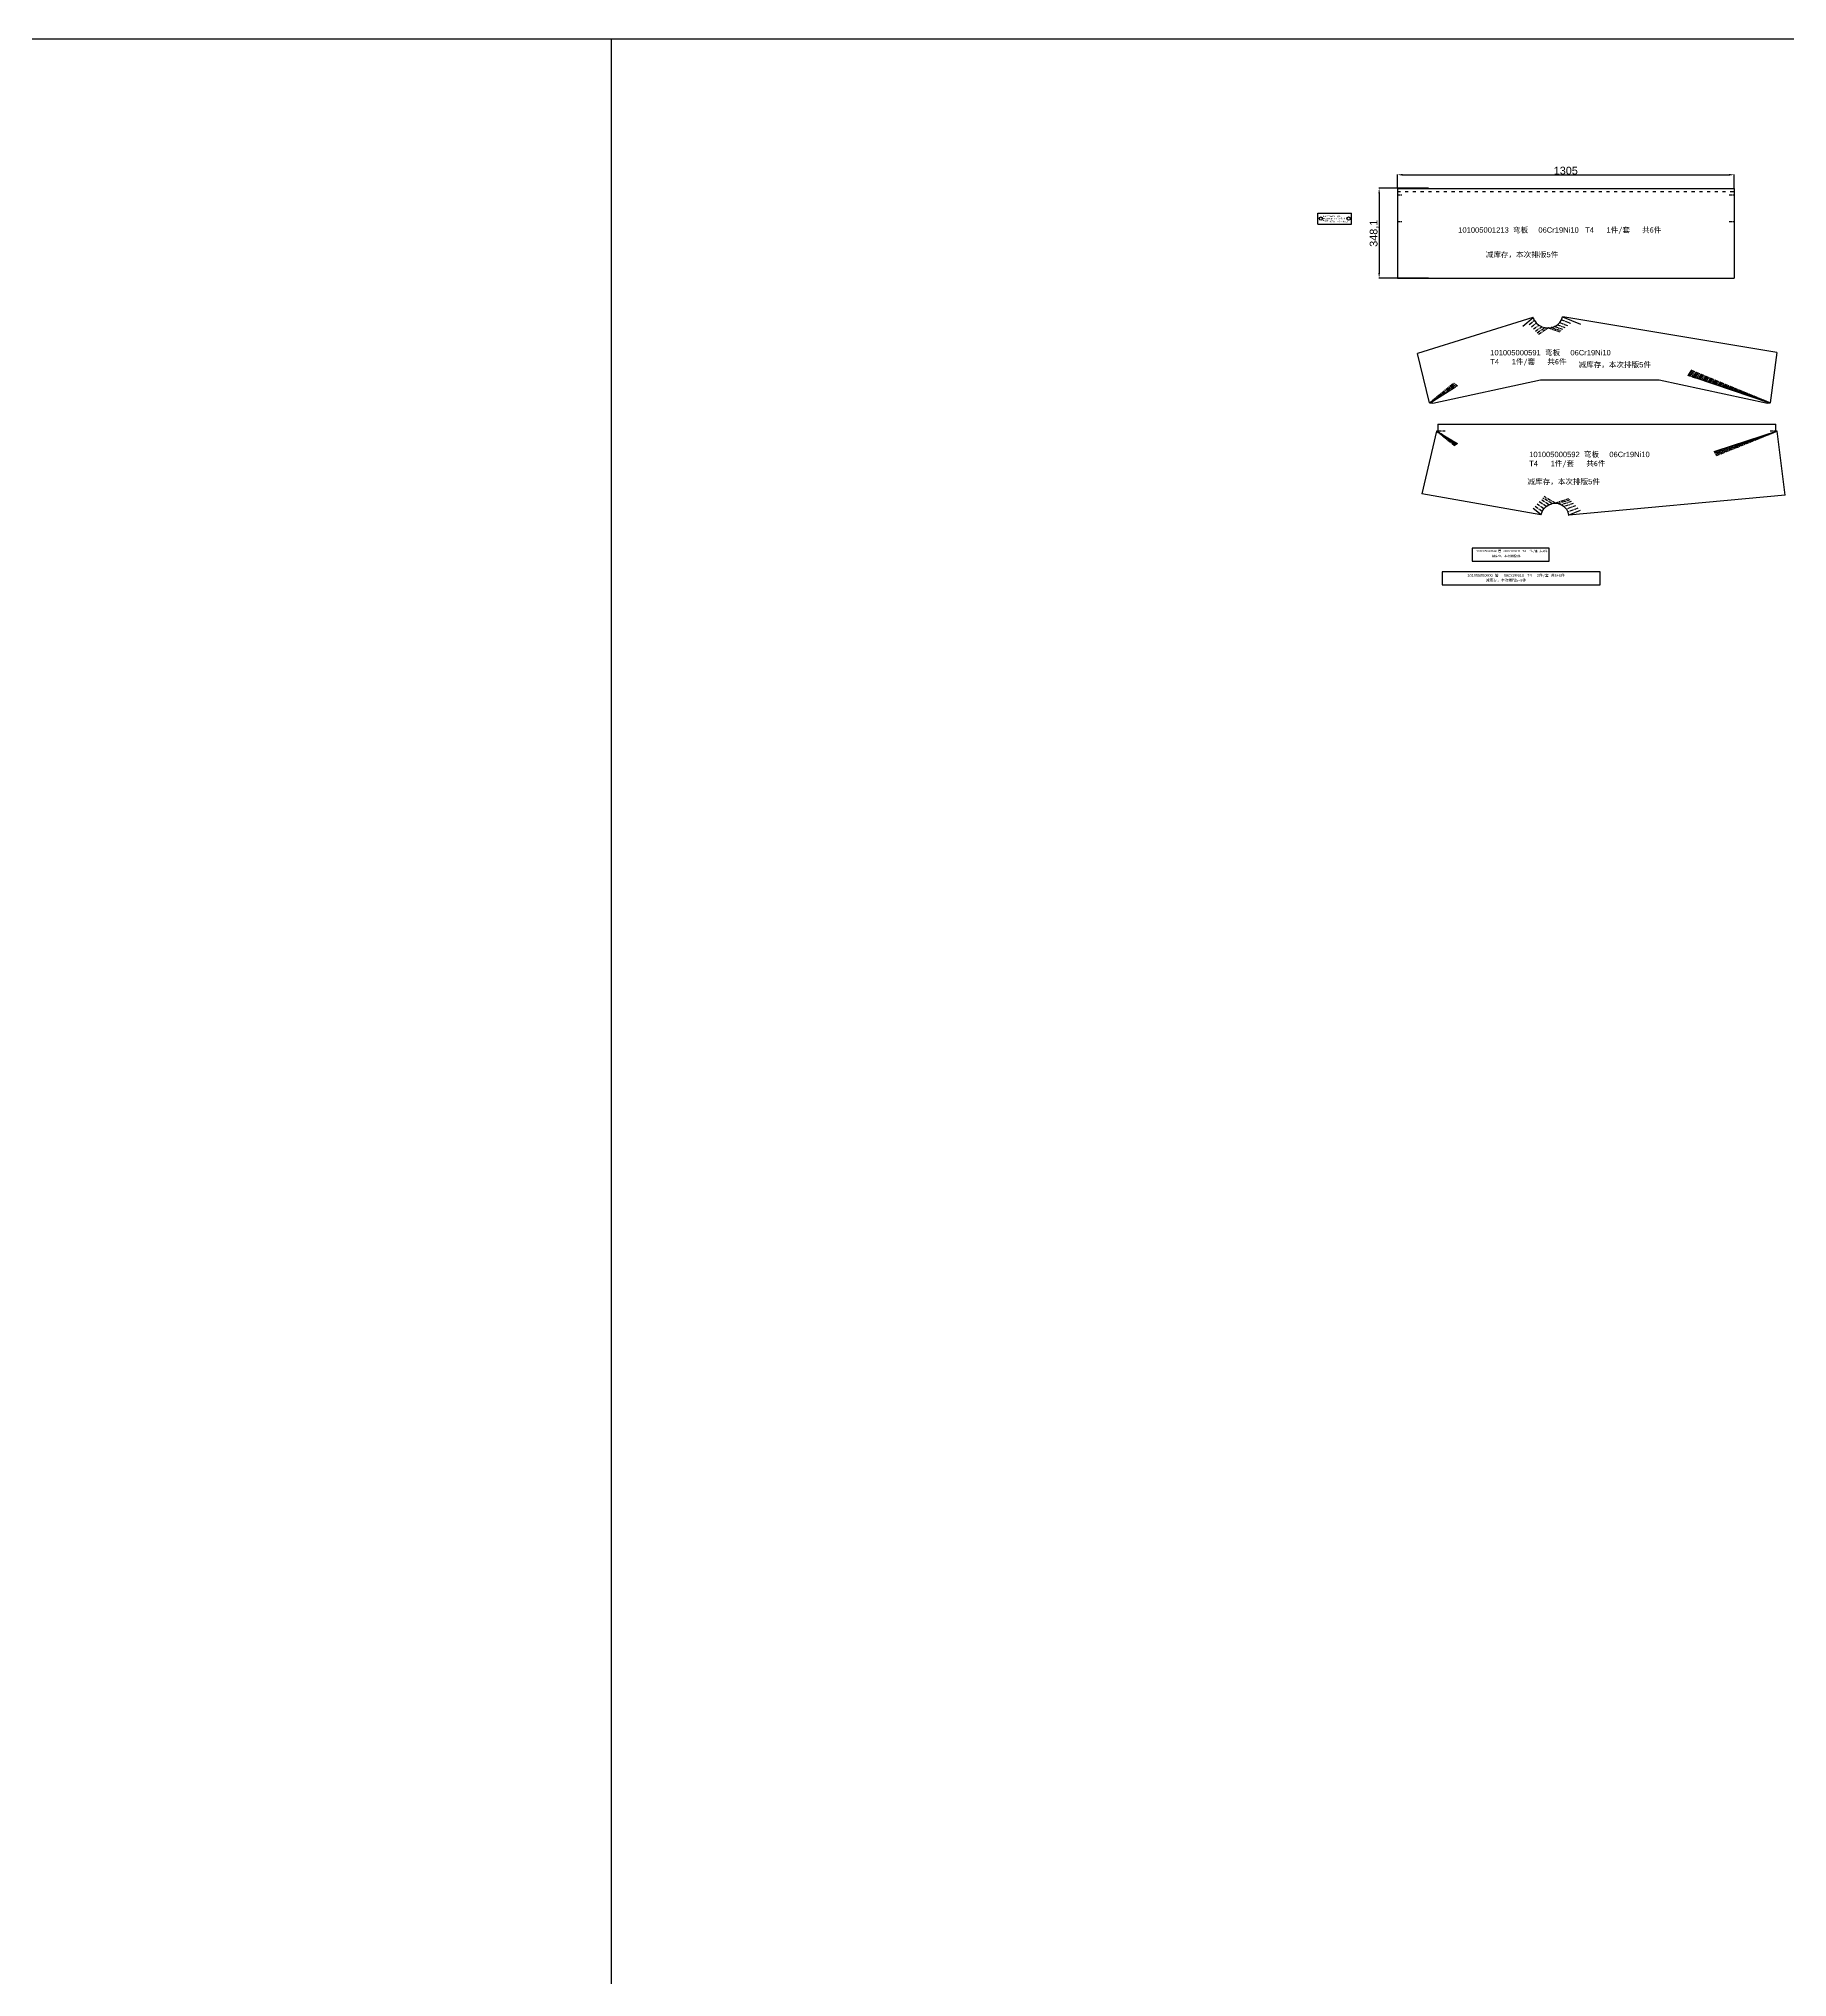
# Model space of a CAD drawing. Extents: x -57734 to 163356, y 2186 to 37537.
# Drawn here: x 24097 to 30871, y 17726 to 25236 of the extents above; entities that cross this region are included whole.
import ezdxf

# ---------------------------------------------------------------- set-up
doc = ezdxf.new("R2010")
doc.units = 0
doc.linetypes.add('ACAD_ISO03W100', pattern=[30, 12, -18])
doc.linetypes.add('CENTERX2', pattern=[20.32, 12.7, -2.54, 2.54, -2.54])
doc.layers.get('0').update_dxf_attribs({"linetype": 'CONTINUOUS'})
doc.layers.get('DEFPOINTS').update_dxf_attribs({"linetype": 'CONTINUOUS'})
doc.styles.get("Standard").update_dxf_attribs({"font": 'arial.ttf'})
doc.dimstyles.new('0000', dxfattribs={"dimtxt": 30, "dimasz": 20, "dimexe": 1.25, "dimexo": 0.625, "dimtad": 1, "dimtxsty": 'STANDARD', "dimcen": 2.5, "dimazin": 3, "dimtfac": 1, "dimtmove": 0, "dimatfit": 3})

# ---------------------------------------------------------------- blocks, each defined once
blk = doc.blocks.new('101005000564___弯板')
at = {"color": 7, "linetype": 'CONTINUOUS'}
for p, q in [((18804.2, 2037.1), (18935.6, 2037.1)), ((18804.2, 1995.1), (18804.2, 2037.1)), ((18935.6, 1995.1), (18935.6, 2037.1)), ((18804.2, 1995.1), (18935.6, 1995.1))]:
    blk.add_line(p, q, dxfattribs=at)
for centre in [(18816.2, 2016.1), (18923.6, 2016.1)]:
    blk.add_circle(centre, 6.25, dxfattribs=at)
at = {"color": 3, "insert": (18822.9, 2027.3), "char_height": 5.25, "width": 98.766, "attachment_point": 1}
blk.add_mtext('101005000564   {\\fSimSun|b0|i0|c134|p2;弯板} {\\fSimSun|b0|i0|c134|p2;  }06Cr19Ni10   T4    14{\\fSimSun|b0|i0|c134|p2;件/套   共84件}', dxfattribs=at)
at = {"color": 2, "insert": (18850, 2007.3), "char_height": 5.25, "width": 80.706, "attachment_point": 1}
blk.add_mtext('{\\fSimSun|b0|i0|c134|p2;减库存，本次排版}70{\\fSimSun|b0|i0|c134|p2;件}', dxfattribs=at)
blk = doc.blocks.new('101005001213__弯板')
at = {"color": 7, "linetype": 'CONTINUOUS'}
for p, q in [((24878.2, -790.5), (26183.2, -790.5)), ((24878.2, -790.5), (24878.2, -1138.6)), ((26183.2, -790.5), (26183.2, -1138.6)), ((24878.2, -1138.6), (26183.2, -1138.6))]:
    blk.add_line(p, q, dxfattribs=at)
at = {"color": 6, "linetype": 'ACAD_ISO03W100'}
blk.add_line((24878.2, -802.9), (26183.2, -802.9), dxfattribs=at)
at = {"color": 6, "linetype": 'CENTERX2'}
for p, q in [((24878.2, -815.5), (24898.2, -815.5)), ((26163.2, -815.5), (26183.2, -815.5)), ((24878.2, -919.2), (24898.2, -919.2)), ((26163.2, -919.2), (26183.2, -919.2))]:
    blk.add_line(p, q, dxfattribs=at)
at = {"color": 3, "insert": (25114, -941.3), "char_height": 21, "width": 815.84, "attachment_point": 1}
blk.add_mtext('101005001213  {\\fSimSun|b0|i0|c134|p2;弯板} {\\fSimSun|b0|i0|c134|p2;  }06Cr19Ni10   T4      1{\\fSimSun|b0|i0|c134|p2;件/套   共6件}', dxfattribs=at)
at = {"color": 2, "insert": (25220.5, -1036.5), "char_height": 21, "width": 298.362, "attachment_point": 1}
blk.add_mtext('减库存，本次排版5件', dxfattribs=at)
blk = doc.blocks.new('101005000591__弯板')
at = {"color": 7, "linetype": 'CONTINUOUS'}
for p, q in [((23503.2, -521.3), (23055.2, -660.8)), ((23503.6, -521.2), (23503.2, -521.3)), ((23503.6, -521.2), (23508.5, -532.3)), ((23613.6, -529.7), (23617, -518.1)), ((23618.5, -518.3), (23617, -518.1)), ((24448.6, -656.8), (23618.5, -518.3)), ((23508.9, -532.9), (23508.5, -532.3)), ((23508.9, -532.9), (23516.1, -542.5)), ((23516.6, -543), (23516.1, -542.5)), ((23516.6, -543), (23525.7, -550.7)), ((23526.4, -551.2), (23525.7, -550.7)), ((23526.4, -551.2), (23536.9, -556.6)), ((23537.9, -557.2), (23536.9, -556.6)), ((23537.9, -557.2), (23548.8, -560.1)), ((23550.6, -560.7), (23548.8, -560.1)), ((23550.6, -560.7), (23561.6, -561.5)), ((23563.9, -561.3), (23561.6, -561.5)), ((23563.9, -561.3), (23573.4, -560.5)), ((23576.2, -559.6), (23573.4, -560.5)), ((23576.2, -559.6), (23586.6, -556.5)), ((23587.6, -555.9), (23586.6, -556.5)), ((23587.6, -555.9), (23597.8, -549.9)), ((23598.2, -549.4), (23597.8, -549.9)), ((23598.2, -549.4), (23606.8, -540.9)), ((23607.1, -540.5), (23606.8, -540.9)), ((23607.1, -540.5), (23613.4, -530.1)), ((23613.6, -529.7), (23613.4, -530.1)), ((23102.4, -851.8), (23055.2, -660.8)), ((24448.6, -656.8), (24422.7, -851.6)), ((23115.4, -853.1), (23532.4, -763.1)), ((23532.4, -763.1), (23992.4, -763.1)), ((23992.4, -763.1), (24412.4, -853.1)), ((23104.9, -852.5), (23102.4, -851.8)), ((23104.9, -852.5), (23105.5, -853.1)), ((23115.4, -853.1), (23105.5, -853.1)), ((24420.5, -853.1), (24412.4, -853.1)), ((24420.5, -853.1), (24422.7, -851.6))]:
    blk.add_line(p, q, dxfattribs=at)
at = {"color": 1}
for p, q in [((23463.5, -554.2), (23503.4, -521.3)), ((23617.8, -518.2), (23687, -546.9)), ((23104.3, -852.3), (23188.7, -798.8)), ((24421.3, -852.6), (24131.5, -754.4))]:
    blk.add_line(p, q, dxfattribs=at)
at = {"color": 6, "linetype": 'CENTERX2'}
for p, q in [((23488.5, -548.5), (23508.7, -532.6)), ((23496.9, -557.3), (23516.3, -542.8)), ((23505.2, -565.8), (23526.1, -551)), ((23512.8, -573.6), (23537.4, -556.9)), ((23519.3, -580.3), (23549.7, -560.4)), ((23524.5, -585.7), (23562.7, -561.4)), ((23562, -561.5), (23605.8, -576.3)), ((23574.8, -560.1), (23610.8, -572.5)), ((23587.1, -556.2), (23617.9, -567.1)), ((23598, -549.6), (23626.8, -560.2)), ((23607, -540.7), (23637.2, -552.3)), ((23613.5, -529.9), (23648.4, -543.7)), ((24101.4, -744.2), (24131.5, -754.4)), ((24102.7, -742.2), (24421.7, -852.3)), ((24104.4, -739.5), (24422.1, -852)), ((24106.6, -736.1), (24422.3, -851.9)), ((24109.1, -732.2), (24422.4, -851.8)), ((24111.7, -728.1), (24422.6, -851.7)), ((24114.3, -724), (24422.5, -851.7)), ((23102.6, -851.8), (23196.5, -774.3)), ((23102.6, -851.8), (23199.1, -776)), ((23102.8, -851.9), (23201.9, -777.8)), ((23103.1, -852), (23204.7, -779.7)), ((23103.4, -852.1), (23207.3, -781.4)), ((23103.8, -852.2), (23209.7, -782.9)), ((23188.7, -798.8), (23211.7, -784.2))]:
    blk.add_line(p, q, dxfattribs=at)
at = {"color": 3, "insert": (23337.7, -646.9), "char_height": 21, "width": 493.367, "attachment_point": 1}
blk.add_mtext('101005000591  {\\fSimSun|b0|i0|c134|p2;弯板} {\\fSimSun|b0|i0|c134|p2;  }06Cr19Ni10   T4      1{\\fSimSun|b0|i0|c134|p2;件/套   共6件}', dxfattribs=at)
at = {"color": 2, "insert": (23679.7, -693.4), "char_height": 21, "width": 298.362, "attachment_point": 1}
blk.add_mtext('减库存，本次排版5件', dxfattribs=at)
blk = doc.blocks.new('101005000592__弯板')
at = {"color": 7, "linetype": 'CONTINUOUS'}
for p, q in [((23129.8, -1124.3), (23072.2, -1367.3)), ((23134.4, -1124.3), (23129.8, -1124.3)), ((23134.4, -1097.5), (23134.4, -1124.3)), ((23134.4, -1097.5), (24444.4, -1097.5)), ((24444.4, -1124.3), (24444.4, -1097.5)), ((24449.6, -1124.3), (24444.4, -1124.3)), ((24481, -1372.1), (24449.6, -1124.3)), ((23534, -1448.4), (23072.2, -1367.3)), ((23538.8, -1436), (23545, -1425.6)), ((23545, -1425.6), (23545.3, -1425.2)), ((23545.3, -1425.2), (23553.8, -1416.6)), ((23553.8, -1416.6), (23554.2, -1416.1)), ((23554.2, -1416.1), (23564.4, -1409.8)), ((23564.4, -1409.8), (23565.1, -1409.4)), ((23565.1, -1409.4), (23576.2, -1405.7)), ((23576.2, -1405.7), (23577.5, -1405.3)), ((23577.5, -1405.3), (23588.8, -1404.1)), ((23588.8, -1404.1), (23600.9, -1405.4)), ((23600.9, -1405.4), (23602.8, -1406.1)), ((23602.8, -1406.1), (23613.6, -1409.8)), ((23613.6, -1409.8), (23614.3, -1410.3)), ((23614.3, -1410.3), (23624.3, -1417)), ((23624.3, -1417), (23624.6, -1417.3)), ((23624.6, -1417.3), (23632.8, -1426.4)), ((23632.8, -1426.4), (23632.9, -1426.7)), ((23632.9, -1426.7), (23638.6, -1437.6)), ((24481, -1372.1), (23642.6, -1450.1)), ((23534, -1448.4), (23535, -1447.9)), ((23535, -1447.9), (23538.5, -1436.6)), ((23538.5, -1436.6), (23538.8, -1436)), ((23638.6, -1437.6), (23638.7, -1437.9)), ((23638.7, -1437.9), (23641.4, -1449.7)), ((23641.4, -1449.7), (23642.6, -1450.1))]:
    blk.add_line(p, q, dxfattribs=at)
at = {"color": 6, "linetype": 'CENTERX2'}
for p, q in [((23199.8, -1181.3), (23129.6, -1125.3)), ((23134.4, -1122.8), (23163.3, -1122.8)), ((24449.8, -1125.4), (24213, -1220.6)), ((24422.8, -1122.8), (24444.4, -1122.8)), ((23210, -1174.8), (23134, -1127)), ((23208.1, -1176), (23138.6, -1130.4)), ((23206.1, -1177.3), (23138.8, -1131.1)), ((23203.9, -1178.7), (23139.4, -1132)), ((23201.8, -1180), (23144.5, -1136.4)), ((23211.5, -1173.8), (23203.6, -1169)), ((24419.5, -1134.7), (24204.4, -1206)), ((24427.6, -1132.5), (24205.7, -1208.2)), ((24433.8, -1130.7), (24207.3, -1210.9)), ((24436.2, -1130.2), (24209.1, -1214)), ((24425.7, -1134.6), (24211, -1217.2)), ((24211.9, -1201.7), (24203.5, -1204.4)), ((23538.6, -1436.3), (23511.9, -1416)), ((23545.1, -1425.4), (23519.8, -1407.1)), ((23554, -1416.3), (23527.7, -1398.3)), ((23564.8, -1409.6), (23535, -1390.1)), ((23576.9, -1405.5), (23541.2, -1383.1)), ((23589.1, -1403.8), (23546.1, -1377.6)), ((23641.4, -1387.2), (23589.1, -1404.2)), ((23645.5, -1391.2), (23601.9, -1405.7)), ((23651.5, -1397.2), (23613.9, -1410.1)), ((23659.2, -1404.8), (23624.4, -1417.1)), ((23667.9, -1413.6), (23632.9, -1426.6)), ((23677.2, -1422.9), (23638.6, -1437.8))]:
    blk.add_line(p, q, dxfattribs=at)
at = {"color": 1}
for p, q in [((23130.1, -1124.3), (23203.6, -1169)), ((24449.7, -1124.3), (24211.9, -1201.7)), ((23534.5, -1448.2), (23504.5, -1424.3)), ((23686.4, -1432.1), (23642, -1449.9))]:
    blk.add_line(p, q, dxfattribs=at)
at = {"color": 3, "insert": (23488.6, -1204.3), "char_height": 21, "width": 482.343, "attachment_point": 1}
blk.add_mtext('101005000592  {\\fSimSun|b0|i0|c134|p2;弯板} {\\fSimSun|b0|i0|c134|p2;  }06Cr19Ni10   T4      1{\\fSimSun|b0|i0|c134|p2;件/套   共6件}', dxfattribs=at)
at = {"color": 2, "insert": (23481.8, -1309.6), "char_height": 21, "width": 298.362, "attachment_point": 1}
blk.add_mtext('减库存，本次排版5件', dxfattribs=at)
blk = doc.blocks.new('*D30')
at = {"color": 0}
for p, q in [((29360.6, 24656.9), (29360.6, 24710)), ((29380.6, 24708.8), (30645.6, 24708.8)), ((30665.6, 24656.9), (30665.6, 24710))]:
    blk.add_line(p, q, dxfattribs=at)
for points in [[(29380.6, 24712.1), (29380.6, 24705.4), (29360.6, 24708.8)], [(30645.6, 24712.1), (30645.6, 24705.4), (30665.6, 24708.8)]]:
    blk.add_solid(points, dxfattribs=at)
at = {"layer": 'DEFPOINTS', "color": 0}
for p in [(30665.6, 24708.8), (29360.6, 24656.3), (30665.6, 24656.3)]:
    blk.add_point(p, dxfattribs=at)
at = {"color": 0, "insert": (30013.1, 24724.7), "char_height": 30, "attachment_point": 5}
blk.add_mtext('1305', dxfattribs=at)
blk = doc.blocks.new('*D31')
at = {"color": 0}
for p, q in [((29480.7, 24656.3), (29288.7, 24656.3)), ((29289.9, 24636.3), (29289.9, 24328.2)), ((29480.7, 24308.2), (29288.7, 24308.2))]:
    blk.add_line(p, q, dxfattribs=at)
for points in [[(29286.6, 24636.3), (29293.3, 24636.3), (29289.9, 24656.3)], [(29286.6, 24328.2), (29293.3, 24328.2), (29289.9, 24308.2)]]:
    blk.add_solid(points, dxfattribs=at)
at = {"layer": 'DEFPOINTS', "color": 0}
for p in [(29481.3, 24656.3), (29289.9, 24308.2), (29481.3, 24308.2)]:
    blk.add_point(p, dxfattribs=at)
at = {"color": 0, "insert": (29271.3, 24482.2), "char_height": 30, "attachment_point": 5, "rotation": 90}
blk.add_mtext('348,1', dxfattribs=at)
blk = doc.blocks.new('101005000600__管')
at = {"color": 7, "linetype": 'CONTINUOUS'}
for p, q in [((23239.7, -3116.9), (23239.7, -3166.9)), ((23852, -3116.9), (23239.7, -3116.9)), ((23852, -3166.9), (23852, -3116.9)), ((23239.7, -3166.9), (23852, -3166.9))]:
    blk.add_line(p, q, dxfattribs=at)
at = {"color": 3, "insert": (23338.1, -3125), "char_height": 10.5, "width": 394.711, "attachment_point": 1}
blk.add_mtext('101005000600  {\\fSimSun|b0|i0|c134|p2;管} {\\fSimSun|b0|i0|c134|p2;  }06Cr19Ni10   T4     2{\\fSimSun|b0|i0|c134|p2;件/套 共6+6件}', dxfattribs=at)
at = {"color": 2, "insert": (23409.4, -3143.5), "char_height": 10.5, "width": 163.856, "attachment_point": 1}
blk.add_mtext('{\\fSimSun|b0|i0|c134|p2;减库存，本次排版}5{\\fSimSun|b0|i0|c134|p2;+5件}', dxfattribs=at)
blk = doc.blocks.new('101005000599__管')
at = {"color": 7, "linetype": 'CONTINUOUS'}
for p, q in [((23356, -2974.5), (23356, -3024.5)), ((23654.2, -2974.5), (23356, -2974.5)), ((23654.2, -3024.5), (23654.2, -2974.5)), ((23356, -3024.5), (23654.2, -3024.5))]:
    blk.add_line(p, q, dxfattribs=at)
at = {"color": 3, "insert": (23372.1, -2981.4), "char_height": 8.4, "width": 279.868, "attachment_point": 1}
blk.add_mtext('101005000599  {\\fSimSun|b0|i0|c134|p2;管} {\\fSimSun|b0|i0|c134|p2; }06Cr19Ni10   T4   1{\\fSimSun|b0|i0|c134|p2;件/套 共6件}', dxfattribs=at)
at = {"color": 2, "insert": (23433, -3001), "char_height": 8.4, "width": 119.345, "attachment_point": 1}
blk.add_mtext('减库存，本次排版5件', dxfattribs=at)

msp = doc.modelspace()

# ---------------------------------------------------------------- linework, layer by layer
at = {"color": 1}
for p, q in [((-57734.46381, 25235.63765), (163355.72875, 25235.63765)), ((26314.00728, 25235.63765), (26314.00728, 9466.69935))]:
    msp.add_line(p, q, dxfattribs=at)

# ---------------------------------------------------------------- block references
for name, p in [('101005001213__弯板', (4482.36431, 25446.74696)), ('101005000564___弯板', (10247.75098, 22522.95635)), ('101005000591__弯板', (6382.73096, 24677.15061)), ('101005000592__弯板', (6382.73096, 24840.23007)), ('101005000599__管', (6293.90584, 26236.8236)), ('101005000600__管', (6293.90042, 26287.02357))]:
    msp.add_blockref(name, p, dxfattribs=at)

# ---------------------------------------------------------------- dimensions: what is measured, and where the dimension line sits
dim = msp.add_linear_dim(base=(30665.59782, 24708.75254), p1=(29360.59782, 24656.2792), p2=(30665.59782, 24656.2792), dimstyle='0000', dxfattribs=at)
dim.commit()
dim.dimension.update_dxf_attribs({"geometry": '*D30', "text_midpoint": (30013.09782, 24724.70496)})
dim = msp.add_linear_dim(base=(29289.9418, 24308.17695), p1=(29481.3306, 24656.2792), p2=(29481.3306, 24308.17695), angle=90, dimstyle='0000', dxfattribs=at)
dim.commit()
dim.dimension.update_dxf_attribs({"geometry": '*D31', "text_midpoint": (29271.28815, 24482.22807)})

doc.saveas('drawing.dxf')
